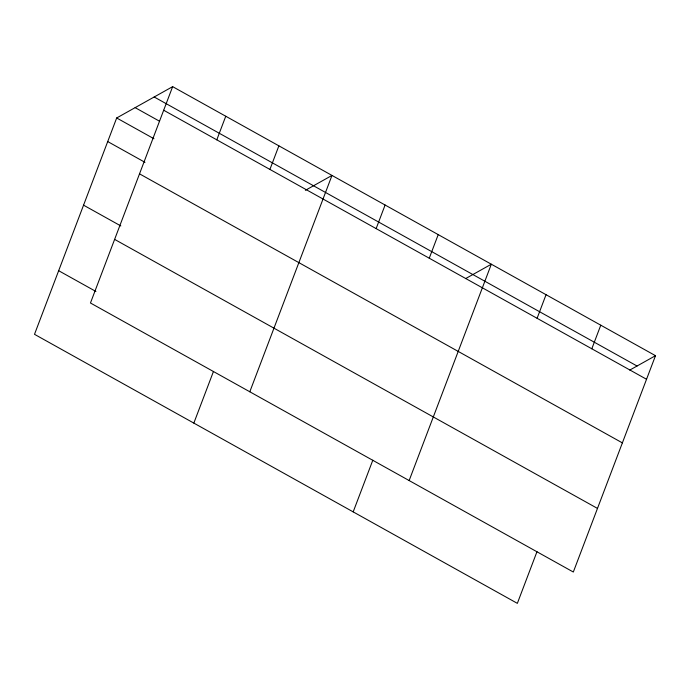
<?xml version="1.0" encoding="UTF-8"?>
<svg xmlns="http://www.w3.org/2000/svg" width="690" height="690" viewBox="0 0 690 690"><rect width="100%" height="100%" fill="white"/><g stroke="black" fill="none" stroke-linecap="round" stroke-linejoin="round"><path stroke-width="1.03" d="M172.647 86.647L90.459 302.996L573.321 572.027L655.5 355.686L172.647 86.647L116.679 117.973L34.5 334.314L517.353 603.353L536.984 551.664M216.798 139.837L225.759 116.248M269.911 169.43L278.872 145.84M193.838 423.099L213.477 371.418M249.806 391.773L331.985 175.433L305.368 190.328M376.136 228.614L385.098 205.025M429.258 258.207L438.219 234.617M353.185 511.877L372.816 460.195M409.144 480.559L491.332 264.21L465.612 278.605M537.096 318.288L546.049 294.699M591.813 348.786L600.774 325.197M629.78 370.082L655.5 355.686M154.18 96.988L637.034 366.019M163.685 110.236L646.539 379.276M135.145 107.64L159.373 121.138M116.679 117.973L153.956 138.742M107.718 141.562L144.995 162.331M139.518 173.846L622.38 442.885M83.559 205.172L120.828 225.94M114.626 239.387L597.48 508.418M58.659 270.704L95.936 291.473"/></g></svg>
